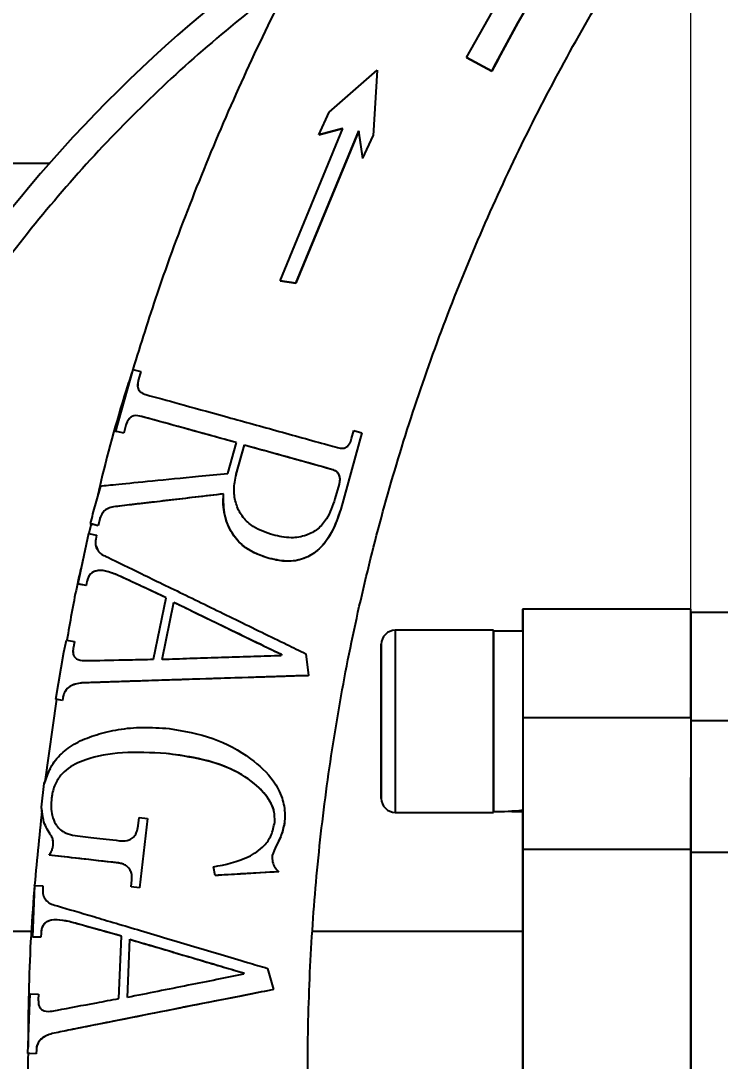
# Model space of a CAD drawing. Header units: millimetres. Extents: x 1953 to 4389, y 564 to 2287.
# Drawn here: x 2767.9 to 2817.8, y 1001.5 to 1075.7 of the extents above; entities that cross this region are included whole.
import ezdxf

# ---------------------------------------------------------------- set-up
doc = ezdxf.new("R2010")
doc.units = ezdxf.units.MM
doc.layers.add('AM_5', color=3, linetype='Continuous', lineweight=25)
doc.styles.add('SLDTEXTSTYLE1', font='txt.shx', dxfattribs={"width": 0.7, "bigfont": 'gbcbig.shx'})
doc.dimstyles.new('SLDDIMSTYLE12$0', dxfattribs={"dimtxt": 12, "dimasz": 10, "dimexe": 0, "dimexo": 0.0625, "dimgap": 0.875, "dimtad": 1, "dimdec": 1, "dimlfac": 1.8, "dimrnd": 1e-09, "dimzin": 12, "dimdsep": 46, "dimtxsty": 'SLDTEXTSTYLE1', "dimcen": 0.09, "dimdle": 8.16, "dimclrd": 3, "dimclre": 3, "dimadec": 0, "dimazin": 3, "dimtfac": 1, "dimtdec": 1, "dimtofl": 0, "dimtmove": 0, "dimatfit": 3, "dimfxl": 0, "dimfrac": 2, "dimtolj": 1, "dimlwd": 5, "dimlwe": 5, "dimarcsym": 0})

# ---------------------------------------------------------------- blocks, each defined once
blk = doc.blocks.new('*D66')
at = {"layer": 'AM_5', "color": 3, "linetype": 'Continuous', "lineweight": 5, "transparency": 16777216}
for p, q in [((2815.752, 1033.788), (2815.752, 1191.441)), ((2928.675, 1191.441), (2825.752, 1191.441))]:
    blk.add_line(p, q, dxfattribs=at)
at = {"layer": 'AM_5', "color": 3, "lineweight": 5, "transparency": 16777216}
blk.add_line((2938.675, 1139.456), (2938.675, 1191.441), dxfattribs=at)
at = {"layer": 'AM_5', "color": 3, "transparency": 16777216}
for points in [[(2825.752, 1193.108), (2825.752, 1189.775), (2815.752, 1191.441)], [(2928.675, 1193.108), (2928.675, 1189.775), (2938.675, 1191.441)]]:
    blk.add_solid(points, dxfattribs=at)
at = {"layer": 'Defpoints', "color": 0, "transparency": 16777216}
for p in [(2815.752, 1191.441), (2938.675, 1139.393), (2815.752, 1033.726)]:
    blk.add_point(p, dxfattribs=at)
at = {"layer": 'AM_5', "color": 0, "transparency": 16777216, "insert": (2877.214, 1198.316), "char_height": 12, "attachment_point": 5, "style": 'SLDTEXTSTYLE1'}
blk.add_mtext('\\A1;123', dxfattribs=at)
blk = doc.blocks.new('*D67')
at = {"layer": 'AM_5', "color": 3, "linetype": 'Continuous', "lineweight": 5, "transparency": 16777216}
for p, q in [((2653.252, 976.333), (2653.252, 1147.719)), ((2805.752, 1147.719), (2663.252, 1147.719))]:
    blk.add_line(p, q, dxfattribs=at)
at = {"layer": 'AM_5', "color": 3, "lineweight": 5, "transparency": 16777216}
blk.add_line((2815.752, 1031.509), (2815.752, 1147.719), dxfattribs=at)
at = {"layer": 'AM_5', "color": 3, "transparency": 16777216}
for points in [[(2663.252, 1149.386), (2663.252, 1146.053), (2653.252, 1147.719)], [(2805.752, 1149.386), (2805.752, 1146.053), (2815.752, 1147.719)]]:
    blk.add_solid(points, dxfattribs=at)
at = {"layer": 'Defpoints', "color": 0, "transparency": 16777216}
for p in [(2653.252, 1147.719), (2815.752, 1031.446), (2653.252, 976.27)]:
    blk.add_point(p, dxfattribs=at)
at = {"layer": 'AM_5', "color": 0, "transparency": 16777216, "insert": (2734.502, 1154.594), "char_height": 12, "attachment_point": 5, "style": 'SLDTEXTSTYLE1'}
blk.add_mtext('\\A1;165', dxfattribs=at)

msp = doc.modelspace()

# ---------------------------------------------------------------- linework, layer by layer
at = {"color": 7, "linetype": 'Continuous', "lineweight": 25}
for p, q in [((2799.739, 1073.094), (2804.875, 1082.223)), ((2799.739, 1073.089), (2799.739, 1073.094)), ((2799.739, 1073.094), (2801.532, 1072.131)), ((2801.532, 1072.125), (2799.739, 1073.089)), ((2789.94, 1069.2), (2793.369, 1072.194)), ((2793.369, 1072.194), (2793.069, 1067.515)), ((2793.369, 1072.191), (2793.069, 1067.511)), ((2793.369, 1072.191), (2793.369, 1072.194)), ((2801.532, 1072.131), (2801.532, 1072.125)), ((2789.21, 1067.585), (2789.94, 1069.2)), ((2786.435, 1057.16), (2790.923, 1068.031)), ((2787.55, 1056.994), (2792.059, 1067.863)), ((2792.059, 1067.859), (2787.55, 1056.99)), ((2789.21, 1067.585), (2790.887, 1068.036)), ((2790.887, 1068.033), (2789.21, 1067.583)), ((2790.887, 1068.036), (2790.923, 1068.031)), ((2790.887, 1068.036), (2790.887, 1068.033)), ((2792.059, 1067.863), (2792.059, 1067.859)), ((2792.343, 1065.904), (2792.059, 1067.863)), ((2792.343, 1065.901), (2792.059, 1067.859)), ((2789.21, 1067.583), (2789.21, 1067.585)), ((2792.343, 1065.904), (2793.069, 1067.515)), ((2793.069, 1067.515), (2793.069, 1067.511)), ((2769.984, 1065.543), (2616.154, 1065.543)), ((2792.343, 1065.901), (2792.343, 1065.904)), ((2786.435, 1057.16), (2787.55, 1056.994)), ((2786.435, 1057.157), (2786.435, 1057.16)), ((2787.55, 1056.99), (2786.435, 1057.157)), ((2787.55, 1056.994), (2787.55, 1056.99)), ((2775.919, 1050.842), (2774.7, 1046.442)), ((2775.919, 1050.842), (2776.495, 1050.687)), ((2776.495, 1050.687), (2776.334, 1050.111)), ((2776.495, 1050.685), (2776.334, 1050.109)), ((2776.495, 1050.685), (2776.495, 1050.687)), ((2776.334, 1050.109), (2776.334, 1050.111)), ((2775.436, 1046.862), (2775.275, 1046.286)), ((2775.436, 1046.86), (2775.275, 1046.284)), ((2775.436, 1046.86), (2775.436, 1046.862)), ((2776.437, 1047.51), (2776.437, 1047.512)), ((2775.275, 1046.286), (2774.7, 1046.442)), ((2774.7, 1046.442), (2774.7, 1046.441)), ((2774.7, 1046.441), (2774.79, 1046.416)), ((2775.275, 1046.284), (2774.79, 1046.416)), ((2775.275, 1046.284), (2775.275, 1046.286)), ((2792.27, 1046.325), (2790.76, 1040.873)), ((2792.27, 1046.318), (2790.76, 1040.867)), ((2791.538, 1045.91), (2791.699, 1046.486)), ((2791.699, 1046.486), (2792.27, 1046.325)), ((2792.27, 1046.318), (2792.27, 1046.325)), ((2782.715, 1043.418), (2783.322, 1045.616)), ((2783.312, 1043.355), (2783.894, 1045.457)), ((2783.312, 1043.351), (2783.894, 1045.454)), ((2783.894, 1045.454), (2783.894, 1045.457)), ((2783.312, 1043.355), (2783.312, 1043.351)), ((2790.111, 1043.73), (2790.111, 1043.725)), ((2773.611, 1042.52), (2773.057, 1040.522)), ((2790.64, 1042.66), (2790.344, 1041.606)), ((2782.407, 1041.953), (2782.407, 1041.956)), ((2774.539, 1041.032), (2774.539, 1041.034)), ((2782.396, 1040.991), (2782.396, 1040.988)), ((2790.76, 1040.867), (2790.76, 1040.873)), ((2773.605, 1040.262), (2773.444, 1039.686)), ((2773.605, 1040.26), (2773.444, 1039.684)), ((2773.605, 1040.26), (2773.605, 1040.262)), ((2772.956, 1039.818), (2772.798, 1039.126)), ((2773.444, 1039.686), (2772.895, 1039.835)), ((2772.895, 1039.835), (2773.09, 1039.78)), ((2773.444, 1039.684), (2773.09, 1039.78)), ((2773.444, 1039.684), (2773.444, 1039.686)), ((2772.757, 1039.134), (2772.014, 1035.527)), ((2772.757, 1039.134), (2773.343, 1039.018)), ((2773.343, 1039.018), (2773.284, 1038.726)), ((2773.343, 1039.016), (2773.284, 1038.724)), ((2773.284, 1038.724), (2773.284, 1038.726)), ((2773.343, 1039.016), (2773.343, 1039.018)), ((2773.307, 1038.23), (2773.396, 1037.977)), ((2785.661, 1037.345), (2785.661, 1037.349)), ((2772.657, 1035.703), (2772.599, 1035.41)), ((2772.657, 1035.701), (2772.599, 1035.409)), ((2772.657, 1035.701), (2772.657, 1035.703)), ((2774.791, 1036.183), (2774.791, 1036.185)), ((2772.599, 1035.41), (2772.014, 1035.527)), ((2772.014, 1035.527), (2772.014, 1035.526)), ((2772.142, 1035.499), (2772.014, 1035.526)), ((2772.599, 1035.409), (2772.142, 1035.499)), ((2772.599, 1035.409), (2772.599, 1035.41)), ((2777.404, 1030.157), (2778.312, 1034.544)), ((2778.011, 1030.134), (2778.857, 1034.229)), ((2778.011, 1030.131), (2778.857, 1034.226)), ((2778.857, 1034.229), (2778.857, 1034.226)), ((2815.752, 1033.726), (2803.752, 1033.726)), ((2849.755, 1033.493), (2815.752, 1033.493)), ((2801.652, 1032.226), (2794.652, 1032.226)), ((2803.752, 1032.166), (2801.652, 1032.166)), ((2771.008, 1030.67), (2771.186, 1031.529)), ((2771.186, 1031.529), (2771.771, 1031.413)), ((2771.771, 1031.413), (2771.69, 1031.023)), ((2771.771, 1031.411), (2771.69, 1031.021)), ((2771.771, 1031.411), (2771.771, 1031.413)), ((2770.446, 1027.309), (2771.008, 1030.67)), ((2771.69, 1031.021), (2771.69, 1031.023)), ((2786.525, 1030.508), (2786.507, 1030.41)), ((2788.263, 1030.552), (2788.451, 1028.99)), ((2788.451, 1028.982), (2788.451, 1028.99)), ((2772.275, 1028.462), (2772.275, 1028.464)), ((2793.652, 1025.726), (2793.652, 1028.726)), ((2793.652, 1028.726), (2793.652, 1028.726)), ((2793.652, 1028.726), (2793.652, 1025.726)), ((2770.961, 1027.512), (2770.903, 1027.219)), ((2770.961, 1027.51), (2770.903, 1027.217)), ((2770.961, 1027.51), (2770.961, 1027.512)), ((2770.487, 1027.301), (2769.66, 1021.413)), ((2770.903, 1027.219), (2770.446, 1027.309)), ((2770.642, 1027.269), (2770.446, 1027.309)), ((2770.903, 1027.217), (2770.642, 1027.269)), ((2770.903, 1027.217), (2770.903, 1027.219)), ((2793.652, 1025.726), (2793.652, 1022.726)), ((2793.652, 1022.726), (2793.652, 1025.726)), ((2793.652, 1025.726), (2793.652, 1025.726)), ((2803.752, 1026.006), (2815.752, 1026.006)), ((2815.752, 1025.791), (2849.506, 1025.791)), ((2778.305, 1023.434), (2778.305, 1023.437)), ((2769.917, 1022.141), (2770.065, 1022.366)), ((2793.652, 1022.726), (2793.652, 1022.726)), ((2769.917, 1022.141), (2769.611, 1021.297)), ((2769.414, 1019.59), (2769.611, 1021.297)), ((2801.652, 1021.386), (2801.652, 1019.286)), ((2770.13, 1020.26), (2770.13, 1020.261)), ((2769.527, 1018.774), (2769.414, 1019.59)), ((2786.757, 1019.325), (2786.757, 1019.332)), ((2803.752, 1019.286), (2803.752, 1019.401)), ((2776.307, 1018.262), (2776.374, 1018.855)), ((2776.374, 1018.855), (2776.966, 1018.786)), ((2776.966, 1018.786), (2776.396, 1013.845)), ((2776.966, 1018.783), (2776.396, 1013.842)), ((2776.966, 1018.783), (2776.966, 1018.786)), ((2794.652, 1019.226), (2801.652, 1019.226)), ((2786.742, 1018.448), (2786.742, 1018.455)), ((2770.03, 1017.669), (2770.03, 1017.671)), ((2815.752, 1016.57), (2803.752, 1016.57)), ((2849.886, 1016.372), (2815.752, 1016.372)), ((2769.959, 1016.176), (2769.959, 1016.178)), ((2774.9, 1015.617), (2774.9, 1015.619)), ((2781.675, 1015.336), (2781.675, 1015.34)), ((2781.806, 1014.725), (2781.675, 1015.34)), ((2781.806, 1014.72), (2781.675, 1015.336)), ((2786.344, 1014.99), (2786.344, 1014.997)), ((2775.803, 1013.914), (2775.862, 1014.408)), ((2781.806, 1014.72), (2781.806, 1014.725)), ((2768.915, 1014.001), (2768.766, 1010.338)), ((2768.915, 1014.001), (2769.511, 1013.98)), ((2768.915, 1014), (2768.915, 1014.001)), ((2769.511, 1013.98), (2769.5, 1013.684)), ((2769.511, 1013.978), (2769.5, 1013.682)), ((2769.511, 1013.978), (2769.511, 1013.98)), ((2776.396, 1013.845), (2775.803, 1013.914)), ((2775.803, 1013.912), (2775.803, 1013.914)), ((2776.396, 1013.842), (2775.803, 1013.912)), ((2776.396, 1013.842), (2776.396, 1013.845)), ((2771.393, 1011.433), (2771.393, 1011.435)), ((2768.782, 1010.726), (2662.752, 1010.726)), ((2769.377, 1010.616), (2769.362, 1010.317)), ((2769.377, 1010.614), (2769.362, 1010.315)), ((2769.377, 1010.614), (2769.377, 1010.616)), ((2803.752, 1010.726), (2788.756, 1010.726)), ((2769.362, 1010.317), (2768.766, 1010.338)), ((2768.766, 1010.338), (2768.766, 1010.337)), ((2768.846, 1010.334), (2768.766, 1010.337)), ((2769.362, 1010.315), (2768.846, 1010.334)), ((2769.362, 1010.315), (2769.362, 1010.317)), ((2774.936, 1005.946), (2775.117, 1010.401)), ((2775.539, 1006.02), (2775.705, 1010.176)), ((2775.539, 1006.017), (2775.705, 1010.173)), ((2775.705, 1010.176), (2775.705, 1010.173)), ((2783.838, 1007.771), (2783.831, 1007.675)), ((2785.536, 1008.096), (2785.97, 1006.59)), ((2768.436, 1002.022), (2768.607, 1006.282)), ((2768.607, 1006.282), (2769.203, 1006.261)), ((2769.203, 1006.261), (2769.185, 1005.865)), ((2769.203, 1006.259), (2769.185, 1005.863)), ((2769.203, 1006.259), (2769.203, 1006.261)), ((2785.97, 1006.583), (2785.97, 1006.59)), ((2770.179, 1003.448), (2770.179, 1003.45)), ((2769.043, 1002.301), (2769.032, 1002.001)), ((2769.043, 1002.299), (2769.032, 1001.999)), ((2769.043, 1002.299), (2769.043, 1002.301)), ((2769.032, 1002.001), (2768.436, 1002.022)), ((2768.436, 1002.022), (2768.436, 1002.021)), ((2768.587, 1002.014), (2768.436, 1002.021)), ((2769.032, 1001.999), (2768.587, 1002.014)), ((2769.032, 1001.999), (2769.032, 1002.001))]:
    msp.add_line(p, q, dxfattribs=at)
at = {"color": 7, "linetype": 'Continuous', "lineweight": 25, "flags": 128}
for points in [[(2803.752, 1032.166), (2803.752, 1032.968), (2803.752, 1033.534), (2803.752, 1033.726), (2803.752, 1033.534), (2803.752, 1032.968), (2803.752, 1032.055), (2803.752, 1030.838), (2803.752, 1029.376), (2803.752, 1027.74), (2803.752, 1026.006)], [(2815.752, 1026.006), (2815.752, 1027.74), (2815.752, 1029.376), (2815.752, 1030.838), (2815.752, 1032.055), (2815.752, 1032.968), (2815.752, 1033.534), (2815.752, 1033.726)], [(2794.652, 1032.226), (2794.652, 1032.127), (2794.652, 1031.694), (2794.652, 1030.94), (2794.652, 1029.904), (2794.652, 1028.643), (2794.652, 1027.225), (2794.652, 1025.726)], [(2801.652, 1032.226), (2801.652, 1032.127), (2801.652, 1031.694), (2801.652, 1030.94), (2801.652, 1029.904), (2801.652, 1028.643), (2801.652, 1027.225), (2801.652, 1025.726)], [(2801.652, 1019.286), (2801.652, 1019.462), (2801.652, 1019.981), (2801.652, 1020.813), (2801.652, 1021.915), (2801.652, 1023.224), (2801.652, 1024.671), (2801.652, 1026.175), (2801.652, 1027.655), (2801.652, 1029.029), (2801.652, 1030.223), (2801.652, 1031.17), (2801.652, 1031.82), (2801.652, 1032.137), (2801.652, 1032.166)], [(2794.652, 1025.726), (2794.652, 1024.227), (2794.652, 1022.809), (2794.652, 1021.548), (2794.652, 1020.512), (2794.652, 1019.757), (2794.652, 1019.325), (2794.652, 1019.226)], [(2801.652, 1025.726), (2801.652, 1024.227), (2801.652, 1022.809), (2801.652, 1021.548), (2801.652, 1020.512), (2801.652, 1019.757), (2801.652, 1019.325), (2801.652, 1019.226)], [(2803.752, 1026.006), (2803.752, 1024.359), (2803.752, 1022.766), (2803.752, 1021.273), (2803.752, 1019.919), (2803.752, 1018.743), (2803.752, 1017.776), (2803.752, 1017.045), (2803.752, 1016.57)], [(2815.752, 1026.006), (2815.752, 1024.359), (2815.752, 1022.766), (2815.752, 1021.273), (2815.752, 1019.919), (2815.752, 1018.743), (2815.752, 1017.776), (2815.752, 1017.045), (2815.752, 1016.57)], [(2803.752, 1016.57), (2803.752, 1017.045), (2803.752, 1017.776), (2803.752, 1018.743), (2803.752, 1019.286)], [(2803.752, 1010.726), (2803.752, 1011.766), (2803.752, 1013.708), (2803.752, 1015.312), (2803.752, 1016.57)], [(2803.752, 1016.57), (2803.752, 1015.312), (2803.752, 1013.708), (2803.752, 1011.766), (2803.752, 1009.496), (2803.752, 1006.907), (2803.752, 1004.012), (2803.752, 1000.825), (2803.752, 997.359), (2803.752, 993.631), (2803.752, 989.658), (2803.753, 985.459), (2803.753, 981.053), (2803.753, 976.46), (2803.753, 971.702), (2803.753, 966.801), (2803.753, 961.779), (2803.753, 956.659)], [(2815.753, 956.659), (2815.753, 961.779), (2815.753, 966.801), (2815.753, 971.702), (2815.753, 976.46), (2815.753, 981.053), (2815.753, 985.459), (2815.753, 989.658), (2815.752, 993.631), (2815.752, 997.359), (2815.752, 1000.825), (2815.752, 1004.012), (2815.752, 1006.907), (2815.752, 1009.496), (2815.752, 1011.766), (2815.752, 1013.708), (2815.752, 1015.312), (2815.752, 1016.57)], [(2803.753, 947.166), (2803.753, 950.688), (2803.753, 955.605), (2803.753, 960.447), (2803.753, 965.188), (2803.753, 969.805), (2803.752, 974.273), (2803.752, 978.571), (2803.752, 982.675), (2803.752, 986.566), (2803.752, 990.223), (2803.752, 993.628), (2803.752, 996.764), (2803.752, 999.614), (2803.752, 1002.163), (2803.752, 1004.4), (2803.752, 1006.312), (2803.752, 1007.89), (2803.752, 1009.126), (2803.752, 1010.013), (2803.752, 1010.548), (2803.752, 1010.726)]]:
    msp.add_lwpolyline(points, dxfattribs=at)
at = {"color": 7, "linetype": 'Continuous', "lineweight": 25}
for centre, radius, start, end in [((2845.527, 999.26), 100.5, 124.05076, 166.35965), ((2939.402, 1000.78), 171.026, 166.5631, 166.79964), ((2794.652, 1031.226), 1, 90, 180), ((2794.652, 1020.226), 1, 180, 270)]:
    msp.add_arc(centre, radius, start, end, dxfattribs=at)
for centre, start_param, end_param in [((2801.652, 1025.726), 4.712389, 4.901786), ((2803.752, 1025.726), 4.618117, 4.712389)]:
    msp.add_ellipse(centre, major_axis=(11.154, 0), ratio=0.577348, start_param=start_param, end_param=end_param, dxfattribs=at)
for points, knots in [([(2938.32, 830.528), (2940.88, 830.553), (2944.46, 830.588), (2949.73, 830.867), (2954.194, 831.202), (2959.51, 831.768), (2965.079, 832.541), (2970.892, 833.551), (2976.864, 834.807), (2982.94, 836.318), (2989.078, 838.088), (2995.243, 840.123), (3001.406, 842.422), (3007.543, 844.987), (3013.631, 847.818), (3019.651, 850.911), (3025.584, 854.266), (3031.413, 857.878), (3037.123, 861.744), (3042.698, 865.858), (3048.125, 870.215), (3053.391, 874.809), (3058.482, 879.634), (3063.387, 884.682), (3068.094, 889.944), (3072.592, 895.414), (3076.87, 901.083), (3080.919, 906.94), (3084.729, 912.977), (3088.29, 919.182), (3091.595, 925.547), (3094.636, 932.06), (3097.405, 938.709), (3099.896, 945.483), (3102.101, 952.371), (3104.016, 959.36), (3105.634, 966.437), (3106.952, 973.591), (3107.965, 980.808), (3108.67, 988.075), (3109.062, 995.379), (3109.141, 1002.707), (3108.904, 1010.045), (3108.35, 1017.38), (3107.478, 1024.698), (3106.288, 1031.985), (3104.78, 1039.227), (3102.954, 1046.412), (3100.814, 1053.525), (3098.36, 1060.552), (3095.595, 1067.481), (3092.523, 1074.297), (3089.146, 1080.988), (3085.468, 1087.54), (3081.494, 1093.94), (3077.229, 1100.175), (3072.678, 1106.233), (3067.846, 1112.101), (3062.739, 1117.768), (3057.362, 1123.22), (3051.916, 1128.268), (3046.442, 1132.92), (3040.984, 1137.19), (3035.359, 1141.232), (3029.578, 1145.04), (3023.65, 1148.609), (3017.588, 1151.931), (3011.402, 1155.001), (3005.105, 1157.814), (2998.712, 1160.366), (2992.237, 1162.652), (2985.699, 1164.669), (2979.124, 1166.411), (2972.551, 1167.876), (2966.057, 1169.057), (2959.768, 1169.955), (2954.244, 1170.538), (2949.361, 1170.906), (2944.537, 1171.145), (2938.563, 1171.262), (2933.046, 1171.152), (2927.777, 1170.88), (2923.312, 1170.543), (2917.996, 1169.978), (2912.427, 1169.204), (2906.614, 1168.194), (2900.643, 1166.938), (2894.567, 1165.428), (2888.429, 1163.657), (2882.263, 1161.623), (2876.1, 1159.323), (2869.963, 1156.758), (2863.875, 1153.928), (2857.855, 1150.834), (2851.923, 1147.479), (2846.093, 1143.867), (2840.384, 1140.002), (2834.808, 1135.888), (2829.381, 1131.53), (2824.115, 1126.936), (2819.024, 1122.112), (2814.119, 1117.064), (2809.412, 1111.801), (2804.914, 1106.331), (2800.636, 1100.663), (2796.587, 1094.806), (2792.778, 1088.769), (2789.216, 1082.563), (2785.911, 1076.198), (2782.869, 1069.686), (2780.107, 1063.035), (2777.77, 1056.753), (2776.491, 1052.648), (2775.928, 1050.839)], [0, 0, 0, 0, 0.010207, 0.014274, 0.021037, 0.028056, 0.035587, 0.043451, 0.051578, 0.059911, 0.06841, 0.077044, 0.085791, 0.094634, 0.103558, 0.112554, 0.121612, 0.130726, 0.13989, 0.149098, 0.158347, 0.167633, 0.176954, 0.186306, 0.195688, 0.205098, 0.214535, 0.223996, 0.233481, 0.242989, 0.252518, 0.262068, 0.271639, 0.281229, 0.290838, 0.300466, 0.310113, 0.319778, 0.329461, 0.339162, 0.348881, 0.358618, 0.368373, 0.378146, 0.387938, 0.397748, 0.407578, 0.417427, 0.427296, 0.437185, 0.447097, 0.457031, 0.466988, 0.47697, 0.486979, 0.497016, 0.507082, 0.517181, 0.527315, 0.537488, 0.547704, 0.556915, 0.566123, 0.575327, 0.584526, 0.593719, 0.602905, 0.612082, 0.621247, 0.630396, 0.639524, 0.64862, 0.657668, 0.666638, 0.675463, 0.683979, 0.691963, 0.697606, 0.703501, 0.71122, 0.721427, 0.725494, 0.732257, 0.739276, 0.746807, 0.754671, 0.762798, 0.771131, 0.77963, 0.788264, 0.797011, 0.805853, 0.814778, 0.823774, 0.832832, 0.841946, 0.85111, 0.860318, 0.869567, 0.878853, 0.888174, 0.897526, 0.906908, 0.916318, 0.925755, 0.935216, 0.944701, 0.954208, 0.963738, 0.973288, 0.982858, 0.992449, 1, 1, 1, 1]), ([(2830.168, 896.936), (2829.208, 897.936), (2826.718, 900.529), (2822.937, 904.942), (2818.805, 910.145), (2814.905, 915.55), (2811.235, 921.137), (2807.809, 926.898), (2804.634, 932.821), (2801.721, 938.896), (2799.076, 945.111), (2796.708, 951.453), (2794.623, 957.911), (2792.828, 964.47), (2791.329, 971.118), (2790.13, 977.842), (2789.236, 984.628), (2788.65, 991.462), (2788.377, 998.33), (2788.418, 1005.217), (2788.775, 1012.11), (2789.45, 1018.994), (2790.444, 1025.854), (2791.755, 1032.676), (2793.384, 1039.445), (2795.33, 1046.146), (2797.59, 1052.766), (2800.162, 1059.29), (2803.043, 1065.702), (2806.229, 1071.99), (2809.717, 1078.139), (2813.502, 1084.135), (2817.578, 1089.964), (2821.941, 1095.613), (2826.585, 1101.068), (2831.504, 1106.318), (2836.513, 1111.174), (2841.568, 1115.646), (2846.627, 1119.743), (2851.853, 1123.62), (2857.247, 1127.251), (2861.723, 1130.049), (2864.448, 1131.545), (2865.274, 1131.999)], [0, 0, 0, 0, 0.015178, 0.039329, 0.06356, 0.087866, 0.112243, 0.136687, 0.161195, 0.185765, 0.210395, 0.235082, 0.259825, 0.284624, 0.309477, 0.334382, 0.359341, 0.384352, 0.409415, 0.434531, 0.459699, 0.484921, 0.510196, 0.535528, 0.560915, 0.586361, 0.611867, 0.637436, 0.66307, 0.688773, 0.714548, 0.740401, 0.766336, 0.79236, 0.818482, 0.844709, 0.871054, 0.894803, 0.918543, 0.942272, 0.965987, 0.989686, 1, 1, 1, 1]), ([(2801.532, 1072.131), (2803.189, 1075.195), (2806.511, 1081.337), (2810.438, 1087.111), (2812.406, 1090.005)], [0, 0, 0, 0, 0.498853, 1, 1, 1, 1]), ([(2812.406, 1089.999), (2810.442, 1087.112), (2806.515, 1081.338), (2803.193, 1075.196), (2801.532, 1072.125)], [0, 0, 0, 0, 0.5, 1, 1, 1, 1]), ([(2787.187, 1078.624), (2786.886, 1078.403), (2784.74, 1076.807), (2780.87, 1073.676), (2775.82, 1068.967), (2771.111, 1063.916), (2766.782, 1058.565), (2762.848, 1052.945), (2759.348, 1047.121), (2756.275, 1041.11), (2754.271, 1036.426), (2753.043, 1033.174), (2752.419, 1031.42), (2751.827, 1029.655), (2751.27, 1027.879), (2750.746, 1026.093), (2750.254, 1024.297), (2749.955, 1023.091), (2749.805, 1022.489)], [0.3615958, 0.3615958, 0.3615958, 0.3615958, 0.3720001, 0.435998, 0.5000006, 0.5639986, 0.6280012, 0.691377, 0.7547578, 0.8169252, 0.8790975, 0.8963842, 0.9136555, 0.9309179, 0.9481773, 0.96544, 0.9827122, 1, 1, 1, 1]), ([(2775.859, 1050.623), (2775.723, 1050.204), (2774.847, 1047.487), (2774.028, 1044.523), (2773.445, 1041.958), (2773.398, 1041.748)], [0, 0, 0, 0, 0.143479, 0.92988, 1, 1, 1, 1]), ([(2776.334, 1050.111), (2776.314, 1050.027), (2776.273, 1049.857), (2776.266, 1049.63), (2776.312, 1049.402), (2776.489, 1049.18), (2776.716, 1049.096), (2776.863, 1049.042)], [0, 0, 0, 0, 0.114725, 0.230666, 0.346548, 0.575618, 1, 1, 1, 1]), ([(2776.334, 1050.109), (2776.313, 1050.024), (2776.271, 1049.855), (2776.275, 1049.717), (2776.276, 1049.648)], [0, 0, 0, 0, 0.503204, 1, 1, 1, 1]), ([(2776.863, 1049.042), (2777.602, 1048.839), (2779.081, 1048.433), (2782.419, 1047.512), (2786.125, 1046.486), (2788.903, 1045.714), (2790.302, 1045.325), (2790.536, 1045.26)], [0, 0, 0, 0, 0.238012, 0.476024, 0.714063, 0.952135, 1, 1, 1, 1]), ([(2776.437, 1047.512), (2776.245, 1047.544), (2775.985, 1047.587), (2775.695, 1047.353), (2775.567, 1047.188), (2775.489, 1047.026), (2775.453, 1046.915), (2775.436, 1046.862)], [0, 0, 0, 0, 0.540356, 0.736254, 0.837868, 0.922112, 1, 1, 1, 1]), ([(2776.437, 1047.51), (2776.242, 1047.541), (2775.977, 1047.584), (2775.69, 1047.346), (2775.565, 1047.182), (2775.488, 1047.022), (2775.453, 1046.912), (2775.436, 1046.86)], [0, 0, 0, 0, 0.542613, 0.738238, 0.839316, 0.923163, 1, 1, 1, 1]), ([(2783.322, 1045.616), (2782.142, 1045.943), (2779.781, 1046.595), (2777.584, 1047.198), (2776.674, 1047.447), (2776.437, 1047.512)], [0, 0, 0, 0, 0.425234, 0.850469, 1, 1, 1, 1]), ([(2783.322, 1045.613), (2782.267, 1045.905), (2780.155, 1046.489), (2777.826, 1047.13), (2776.821, 1047.405), (2776.437, 1047.51)], [0, 0, 0, 0, 0.381756, 0.763513, 1, 1, 1, 1]), ([(2783.894, 1045.457), (2785.149, 1045.109), (2787.273, 1044.52), (2789.287, 1043.96), (2790.111, 1043.73)], [0, 0, 0, 0, 0.591238, 1, 1, 1, 1]), ([(2783.894, 1045.454), (2784.992, 1045.149), (2787.206, 1044.534), (2789.137, 1043.996), (2790.111, 1043.725)], [0, 0, 0, 0, 0.4956769, 1, 1, 1, 1]), ([(2790.536, 1045.26), (2790.656, 1045.235), (2790.841, 1045.197), (2791.095, 1045.245), (2791.276, 1045.363), (2791.438, 1045.591), (2791.5, 1045.788), (2791.538, 1045.91)], [0, 0, 0, 0, 0.274221, 0.421835, 0.57105, 0.73361, 1, 1, 1, 1]), ([(2773.611, 1042.52), (2773.971, 1042.558), (2774.69, 1042.632), (2777.245, 1042.885), (2780.056, 1043.16), (2782.009, 1043.349), (2782.715, 1043.418)], [0, 0, 0, 0, 0.276462, 0.55256, 0.838275, 1, 1, 1, 1]), ([(2785.923, 1039.026), (2785.435, 1039.193), (2784.638, 1039.465), (2783.742, 1040.248), (2783.294, 1041.127), (2783.096, 1042.147), (2783.197, 1042.901), (2783.301, 1043.312), (2783.312, 1043.355)], [0, 0, 0, 0, 0.268504, 0.437907, 0.608248, 0.777874, 0.976771, 1, 1, 1, 1]), ([(2790.111, 1043.73), (2790.238, 1043.684), (2790.435, 1043.612), (2790.61, 1043.382), (2790.682, 1043.149), (2790.697, 1042.9), (2790.657, 1042.735), (2790.64, 1042.66)], [0, 0, 0, 0, 0.305761, 0.472352, 0.637981, 0.837733, 1, 1, 1, 1]), ([(2790.111, 1043.725), (2790.224, 1043.685), (2790.408, 1043.62), (2790.59, 1043.409), (2790.665, 1043.238), (2790.67, 1043.131), (2790.67, 1043.114)], [0, 0, 0, 0, 0.417244, 0.682388, 0.947946, 1, 1, 1, 1]), ([(2782.407, 1041.956), (2781.736, 1041.878), (2780.377, 1041.72), (2778.493, 1041.5), (2776.782, 1041.3), (2775.457, 1041.143), (2774.804, 1041.066), (2774.539, 1041.034)], [0, 0, 0, 0, 0.209792, 0.425449, 0.635328, 0.851928, 1, 1, 1, 1]), ([(2782.407, 1041.953), (2781.185, 1041.811), (2779.359, 1041.599), (2777.233, 1041.35), (2775.724, 1041.173), (2774.951, 1041.081), (2774.539, 1041.032)], [0, 0, 0, 0, 0.386332, 0.577552, 0.774855, 1, 1, 1, 1]), ([(2785.661, 1037.345), (2785.079, 1037.546), (2784.128, 1037.874), (2783.034, 1038.985), (2782.462, 1040.265), (2782.341, 1041.333), (2782.4, 1041.883), (2782.407, 1041.953)], [0, 0, 0, 0, 0.301139, 0.49147, 0.732468, 0.966396, 1, 1, 1, 1]), ([(2785.661, 1037.349), (2785.058, 1037.56), (2784.067, 1037.907), (2782.984, 1039.069), (2782.389, 1040.41), (2782.401, 1041.445), (2782.407, 1041.956)], [0, 0, 0, 0, 0.305007, 0.501545, 0.75409, 1, 1, 1, 1]), ([(2790.344, 1041.606), (2790.178, 1041.112), (2789.909, 1040.309), (2789.155, 1039.421), (2788.277, 1038.936), (2787.158, 1038.757), (2786.355, 1038.932), (2785.923, 1039.026)], [0, 0, 0, 0, 0.259934, 0.421594, 0.584063, 0.776456, 1, 1, 1, 1]), ([(2774.539, 1041.034), (2774.411, 1041.004), (2774.153, 1040.942), (2773.877, 1040.768), (2773.69, 1040.493), (2773.631, 1040.333), (2773.605, 1040.262)], [0, 0, 0, 0, 0.371278, 0.745722, 0.887413, 1, 1, 1, 1]), ([(2774.539, 1041.032), (2774.409, 1041.001), (2774.148, 1040.939), (2773.875, 1040.764), (2773.691, 1040.493), (2773.631, 1040.332), (2773.605, 1040.26)], [0, 0, 0, 0, 0.370194, 0.743324, 0.886188, 1, 1, 1, 1]), ([(2790.76, 1040.873), (2790.535, 1040.206), (2790.165, 1039.104), (2789.193, 1037.923), (2788.186, 1037.3), (2786.98, 1037.073), (2786.135, 1037.25), (2785.661, 1037.349)], [0, 0, 0, 0, 0.290424, 0.479157, 0.638088, 0.797264, 1, 1, 1, 1]), ([(2790.76, 1040.867), (2790.511, 1040.145), (2790.102, 1038.96), (2789.009, 1037.745), (2787.877, 1037.184), (2786.716, 1037.104), (2785.987, 1037.27), (2785.661, 1037.345)], [0, 0, 0, 0, 0.3001413, 0.4923107, 0.6851419, 0.859667, 1, 1, 1, 1]), ([(2773.284, 1038.726), (2773.272, 1038.652), (2773.249, 1038.505), (2773.279, 1038.23), (2773.429, 1037.845), (2773.742, 1037.6), (2774.038, 1037.475), (2774.133, 1037.434)], [0, 0, 0, 0, 0.0779, 0.15663, 0.369443, 0.796924, 1, 1, 1, 1]), ([(2772.372, 1037.262), (2772.217, 1036.61), (2771.768, 1034.71), (2771.441, 1032.784), (2771.227, 1031.52)], [0, 0, 0, 0, 0.343292, 1, 1, 1, 1]), ([(2774.133, 1037.434), (2774.89, 1037.067), (2776.405, 1036.333), (2779.688, 1034.736), (2782.701, 1033.268), (2785.133, 1032.081), (2786.814, 1031.26), (2787.817, 1030.77), (2788.263, 1030.552)], [0, 0, 0, 0, 0.22299, 0.445793, 0.67328, 0.789814, 0.906343, 1, 1, 1, 1]), ([(2774.791, 1036.183), (2774.513, 1036.288), (2773.943, 1036.504), (2773.387, 1036.511), (2773.019, 1036.352), (2772.851, 1036.193), (2772.733, 1035.97), (2772.688, 1035.821), (2772.665, 1035.731), (2772.657, 1035.701)], [0, 0, 0, 0, 0.323685, 0.663772, 0.76348, 0.888786, 0.933471, 0.978316, 1, 1, 1, 1]), ([(2774.791, 1036.185), (2774.523, 1036.288), (2773.978, 1036.497), (2773.429, 1036.511), (2773.055, 1036.379), (2772.869, 1036.22), (2772.73, 1035.971), (2772.683, 1035.804), (2772.661, 1035.716), (2772.657, 1035.703)], [0, 0, 0, 0, 0.318199, 0.646552, 0.750025, 0.881074, 0.935853, 0.990844, 1, 1, 1, 1]), ([(2778.312, 1034.544), (2777.263, 1035.034), (2775.971, 1035.636), (2774.977, 1036.098), (2774.791, 1036.185)], [0, 0, 0, 0, 0.812741, 1, 1, 1, 1]), ([(2778.312, 1034.542), (2777.359, 1034.986), (2776.063, 1035.591), (2775.057, 1036.059), (2774.791, 1036.183)], [0, 0, 0, 0, 0.735159, 1, 1, 1, 1]), ([(2778.857, 1034.229), (2779.435, 1033.949), (2780.607, 1033.381), (2782.517, 1032.455), (2784.529, 1031.478), (2785.852, 1030.835), (2786.525, 1030.508)], [0, 0, 0, 0, 0.233574, 0.473975, 0.732396, 1, 1, 1, 1]), ([(2778.857, 1034.226), (2779.915, 1033.713), (2782.031, 1032.687), (2784.698, 1031.391), (2786.084, 1030.717), (2786.525, 1030.502)], [0, 0, 0, 0, 0.405367, 0.810677, 1, 1, 1, 1]), ([(2815.752, 1029.726), (2815.752, 1030.255), (2815.752, 1031.66), (2815.752, 1033.071), (2815.752, 1033.697), (2815.752, 1033.101), (2815.752, 1031.403), (2815.752, 1028.847), (2815.752, 1026.809), (2815.752, 1025.791)], [0, 0, 0, 0, 0.091355, 0.242796, 0.394236, 0.545677, 0.697118, 0.848559, 1, 1, 1, 1]), ([(2793.652, 1025.726), (2793.652, 1026.418), (2793.652, 1027.482), (2793.652, 1028.763), (2793.652, 1029.643), (2793.652, 1030.357), (2793.652, 1031.022), (2793.652, 1031.359), (2793.652, 1031.022), (2793.652, 1030.357), (2793.652, 1029.643), (2793.652, 1028.763), (2793.652, 1027.482), (2793.652, 1026.418), (2793.652, 1025.726)], [0, 0, 0, 0, 0.119728, 0.18418, 0.25, 0.31582, 0.380272, 0.5, 0.619728, 0.68418, 0.75, 0.81582, 0.880272, 1, 1, 1, 1]), ([(2771.69, 1031.023), (2771.677, 1030.938), (2771.653, 1030.793), (2771.659, 1030.59), (2771.705, 1030.407), (2771.888, 1030.16), (2772.277, 1030.048), (2772.705, 1030.058), (2772.913, 1030.064)], [0, 0, 0, 0, 0.075592, 0.129544, 0.200348, 0.316647, 0.669362, 1, 1, 1, 1]), ([(2771.69, 1031.021), (2771.676, 1030.935), (2771.654, 1030.812), (2771.659, 1030.706), (2771.661, 1030.674)], [0, 0, 0, 0, 0.690619, 1, 1, 1, 1]), ([(2772.913, 1030.064), (2773.777, 1030.082), (2775.074, 1030.11), (2776.821, 1030.145), (2777.404, 1030.157)], [0, 0, 0, 0, 0.666054, 1, 1, 1, 1]), ([(2786.507, 1030.41), (2785.865, 1030.39), (2784.562, 1030.348), (2782.528, 1030.282), (2780.486, 1030.216), (2778.988, 1030.166), (2778.179, 1030.139), (2778.011, 1030.134)], [0, 0, 0, 0, 0.231076, 0.468855, 0.699928, 0.937733, 1, 1, 1, 1]), ([(2788.451, 1028.99), (2787.856, 1028.971), (2786.668, 1028.935), (2784.073, 1028.853), (2781.329, 1028.765), (2778.691, 1028.68), (2776.805, 1028.618), (2775.091, 1028.561), (2773.518, 1028.507), (2772.701, 1028.479), (2772.275, 1028.464)], [0, 0, 0, 0, 0.1101454, 0.2202978, 0.4397644, 0.5503798, 0.6609876, 0.7707247, 0.8804511, 1, 1, 1, 1]), ([(2772.275, 1028.464), (2772.124, 1028.44), (2771.821, 1028.393), (2771.43, 1028.237), (2771.167, 1027.995), (2771.012, 1027.712), (2770.977, 1027.575), (2770.961, 1027.512)], [0, 0, 0, 0, 0.2849657, 0.5701763, 0.8579747, 0.9347833, 1, 1, 1, 1]), ([(2772.275, 1028.462), (2772.121, 1028.438), (2771.812, 1028.389), (2771.42, 1028.229), (2771.165, 1027.987), (2771.013, 1027.713), (2770.978, 1027.575), (2770.961, 1027.51)], [0, 0, 0, 0, 0.284377, 0.568981, 0.855817, 0.932972, 1, 1, 1, 1]), ([(2788.451, 1028.982), (2787.585, 1028.956), (2785.855, 1028.904), (2782.464, 1028.798), (2778.933, 1028.685), (2775.6, 1028.576), (2773.426, 1028.502), (2772.514, 1028.47), (2772.275, 1028.462)], [0, 0, 0, 0, 0.185407, 0.370709, 0.558398, 0.746927, 0.933689, 1, 1, 1, 1]), ([(2769.611, 1021.297), (2769.772, 1021.748), (2770.084, 1022.624), (2770.908, 1023.552), (2771.973, 1024.281), (2773.314, 1024.797), (2774.868, 1025.175), (2776.616, 1025.345), (2777.879, 1025.259), (2778.511, 1025.216)], [0, 0, 0, 0, 0.153019, 0.297411, 0.441696, 0.5827, 0.723648, 0.861813, 1, 1, 1, 1]), ([(2793.652, 1025.726), (2793.652, 1025.034), (2793.652, 1023.97), (2793.652, 1022.689), (2793.652, 1021.809), (2793.652, 1021.095), (2793.652, 1020.43), (2793.652, 1020.093), (2793.652, 1020.43), (2793.652, 1021.095), (2793.652, 1021.809), (2793.652, 1022.689), (2793.652, 1023.97), (2793.652, 1025.034), (2793.652, 1025.726)], [0, 0, 0, 0, 0.119728, 0.18418, 0.25, 0.31582, 0.380272, 0.5, 0.619728, 0.68418, 0.75, 0.81582, 0.880272, 1, 1, 1, 1]), ([(2778.511, 1025.216), (2779.567, 1025.036), (2781.632, 1024.685), (2784.222, 1023.278), (2785.85, 1021.773), (2786.612, 1020.343), (2786.801, 1019.264), (2786.757, 1018.657), (2786.742, 1018.455)], [0, 0, 0, 0, 0.271147, 0.5298944, 0.7266952, 0.8469675, 0.9493062, 1, 1, 1, 1]), ([(2778.305, 1023.437), (2777.235, 1023.49), (2775.086, 1023.596), (2772.717, 1023.125), (2771.365, 1022.477), (2770.672, 1021.773), (2770.341, 1021.198), (2770.186, 1020.624), (2770.145, 1020.359), (2770.13, 1020.261)], [0, 0, 0, 0, 0.279466, 0.561234, 0.760369, 0.846596, 0.933772, 0.975461, 1, 1, 1, 1]), ([(2786.05, 1018.537), (2786.051, 1018.803), (2786.053, 1019.335), (2785.625, 1020.258), (2784.665, 1021.33), (2782.842, 1022.495), (2780.52, 1023.138), (2778.95, 1023.35), (2778.305, 1023.437)], [0, 0, 0, 0, 0.077882, 0.155889, 0.303048, 0.519911, 0.802703, 1, 1, 1, 1]), ([(2786.018, 1019.214), (2786.017, 1019.22), (2786.007, 1019.459), (2785.698, 1020.079), (2784.875, 1021.16), (2783.247, 1022.288), (2780.87, 1023.068), (2779.187, 1023.308), (2778.305, 1023.434)], [0, 0, 0, 0, 0.00184, 0.074749, 0.2227, 0.476818, 0.725837, 1, 1, 1, 1]), ([(2815.752, 1016.304), (2815.752, 1016.642), (2815.752, 1017.318), (2815.752, 1019.315), (2815.752, 1021.013), (2815.752, 1021.726)], [0, 0, 0, 0, 0.367232, 0.734464, 1, 1, 1, 1]), ([(2770.13, 1020.261), (2770.112, 1020.037), (2770.076, 1019.586), (2770.173, 1018.924), (2770.446, 1018.264), (2770.94, 1017.803), (2771.422, 1017.657), (2771.626, 1017.595)], [0, 0, 0, 0, 0.140036, 0.28161, 0.481654, 0.781436, 1, 1, 1, 1]), ([(2769.443, 1019.381), (2769.245, 1017.479), (2768.795, 1013.152), (2768.479, 1007.507), (2768.461, 1003.769), (2768.454, 1002.469)], [0, 0, 0, 0, 0.338448, 0.769886, 1, 1, 1, 1]), ([(2770.03, 1017.671), (2769.931, 1017.836), (2769.735, 1018.167), (2769.501, 1018.748), (2769.446, 1019.278), (2769.414, 1019.59)], [0, 0, 0, 0, 0.291087, 0.582222, 1, 1, 1, 1]), ([(2774.985, 1017.211), (2775.165, 1017.201), (2775.444, 1017.185), (2775.82, 1017.321), (2776.059, 1017.531), (2776.235, 1017.855), (2776.28, 1018.108), (2776.307, 1018.262)], [0, 0, 0, 0, 0.297366, 0.460878, 0.62571, 0.771958, 1, 1, 1, 1]), ([(2781.675, 1015.34), (2782.535, 1015.514), (2783.868, 1015.784), (2785.218, 1016.681), (2785.859, 1017.59), (2785.985, 1018.213), (2786.05, 1018.537)], [0, 0, 0, 0, 0.4419525, 0.6841992, 0.835853, 1, 1, 1, 1]), ([(2786.742, 1018.455), (2786.671, 1018.133), (2786.545, 1017.564), (2786.14, 1016.854), (2785.964, 1016.388), (2785.877, 1016.154)], [0, 0, 0, 0, 0.394484, 0.697426, 1, 1, 1, 1]), ([(2786.742, 1018.448), (2786.67, 1018.125), (2786.541, 1017.548), (2786.144, 1016.857), (2785.966, 1016.384), (2785.877, 1016.148)], [0, 0, 0, 0, 0.388501, 0.694445, 1, 1, 1, 1]), ([(2770.238, 1016.849), (2770.244, 1016.935), (2770.257, 1017.109), (2770.219, 1017.339), (2770.139, 1017.534), (2770.071, 1017.619), (2770.03, 1017.671)], [0, 0, 0, 0, 0.227622, 0.457985, 0.670614, 1, 1, 1, 1]), ([(2770.242, 1017.138), (2770.234, 1017.207), (2770.218, 1017.349), (2770.137, 1017.532), (2770.07, 1017.618), (2770.03, 1017.669)], [0, 0, 0, 0, 0.266914, 0.554772, 1, 1, 1, 1]), ([(2771.626, 1017.595), (2772.107, 1017.54), (2773.088, 1017.429), (2774.345, 1017.285), (2774.985, 1017.211)], [0, 0, 0, 0, 0.490594, 1, 1, 1, 1]), ([(2769.959, 1016.178), (2770.006, 1016.252), (2770.082, 1016.375), (2770.185, 1016.579), (2770.223, 1016.745), (2770.236, 1016.834), (2770.238, 1016.849)], [0, 0, 0, 0, 0.41784, 0.693834, 0.949665, 1, 1, 1, 1]), ([(2774.9, 1015.619), (2773.817, 1015.743), (2771.735, 1015.98), (2770.535, 1016.114), (2769.959, 1016.178)], [0, 0, 0, 0, 0.520417, 1, 1, 1, 1]), ([(2774.9, 1015.617), (2773.931, 1015.727), (2771.993, 1015.949), (2770.561, 1016.11), (2770.027, 1016.169), (2769.959, 1016.176)], [0, 0, 0, 0, 0.466445, 0.932894, 1, 1, 1, 1]), ([(2785.877, 1016.154), (2785.875, 1016.001), (2785.871, 1015.695), (2786.055, 1015.28), (2786.25, 1015.089), (2786.344, 1014.997)], [0, 0, 0, 0, 0.3373649, 0.6775205, 1, 1, 1, 1]), ([(2815.752, 997.764), (2815.752, 998.591), (2815.752, 1001.122), (2815.752, 1004.766), (2815.752, 1008.679), (2815.752, 1011.917), (2815.752, 1014.549), (2815.752, 1015.719), (2815.752, 1016.304)], [0, 0, 0, 0, 0.088563, 0.270851, 0.453138, 0.635425, 0.817713, 1, 1, 1, 1]), ([(2775.862, 1014.408), (2775.866, 1014.572), (2775.873, 1014.848), (2775.704, 1015.194), (2775.478, 1015.426), (2775.197, 1015.571), (2774.997, 1015.603), (2774.9, 1015.619)], [0, 0, 0, 0, 0.26261, 0.443971, 0.625229, 0.817543, 1, 1, 1, 1]), ([(2775.862, 1014.405), (2775.866, 1014.569), (2775.873, 1014.845), (2775.702, 1015.193), (2775.472, 1015.429), (2775.19, 1015.57), (2774.993, 1015.602), (2774.9, 1015.617)], [0, 0, 0, 0, 0.267101, 0.452006, 0.636956, 0.828357, 1, 1, 1, 1]), ([(2786.344, 1014.997), (2785.146, 1014.925), (2783.684, 1014.838), (2782.094, 1014.742), (2781.806, 1014.725)], [0, 0, 0, 0, 0.819128, 1, 1, 1, 1]), ([(2786.344, 1014.99), (2785.483, 1014.939), (2784.127, 1014.859), (2782.426, 1014.757), (2781.806, 1014.72)], [0, 0, 0, 0, 0.635161, 1, 1, 1, 1]), ([(2769.5, 1013.684), (2769.502, 1013.601), (2769.507, 1013.435), (2769.594, 1013.147), (2769.784, 1012.869), (2770.113, 1012.666), (2770.4, 1012.594), (2770.545, 1012.557)], [0, 0, 0, 0, 0.088857, 0.178743, 0.417554, 0.704897, 1, 1, 1, 1]), ([(2815.753, 944.726), (2815.753, 946.513), (2815.753, 951.448), (2815.753, 959.388), (2815.753, 968.357), (2815.753, 976.845), (2815.752, 984.712), (2815.752, 991.822), (2815.752, 998.055), (2815.752, 1003.3), (2815.752, 1007.478), (2815.752, 1010.485), (2815.752, 1012.376), (2815.752, 1012.601), (2815.752, 1012.712)], [0, 0, 0, 0, 0.049119, 0.135691, 0.222263, 0.308836, 0.395408, 0.48198, 0.568552, 0.655124, 0.741696, 0.828268, 0.91484, 1, 1, 1, 1]), ([(2770.545, 1012.557), (2771.352, 1012.319), (2772.965, 1011.842), (2776.456, 1010.805), (2779.657, 1009.852), (2782.234, 1009.083), (2784.009, 1008.553), (2785.066, 1008.237), (2785.536, 1008.096)], [0, 0, 0, 0, 0.223616, 0.447069, 0.674605, 0.79085, 0.907091, 1, 1, 1, 1]), ([(2771.393, 1011.435), (2771.093, 1011.495), (2770.49, 1011.614), (2769.936, 1011.528), (2769.62, 1011.3), (2769.496, 1011.137), (2769.416, 1010.928), (2769.39, 1010.754), (2769.38, 1010.65), (2769.377, 1010.616)], [0, 0, 0, 0, 0.346276, 0.693905, 0.784054, 0.874801, 0.925202, 0.975897, 1, 1, 1, 1]), ([(2771.393, 1011.433), (2771.082, 1011.494), (2770.457, 1011.616), (2769.899, 1011.518), (2769.594, 1011.27), (2769.479, 1011.103), (2769.408, 1010.889), (2769.387, 1010.728), (2769.379, 1010.637), (2769.377, 1010.614)], [0, 0, 0, 0, 0.352704, 0.706931, 0.794737, 0.883199, 0.933397, 0.983603, 1, 1, 1, 1]), ([(2775.117, 1010.401), (2774.004, 1010.711), (2772.639, 1011.09), (2771.587, 1011.381), (2771.393, 1011.435)], [0, 0, 0, 0, 0.815386, 1, 1, 1, 1]), ([(2775.117, 1010.398), (2774.107, 1010.68), (2772.737, 1011.061), (2771.673, 1011.356), (2771.393, 1011.433)], [0, 0, 0, 0, 0.73729, 1, 1, 1, 1]), ([(2775.705, 1010.176), (2776.317, 1009.996), (2777.557, 1009.63), (2779.58, 1009.032), (2781.716, 1008.399), (2783.122, 1007.983), (2783.838, 1007.771)], [0, 0, 0, 0, 0.23296, 0.472722, 0.7317049, 1, 1, 1, 1]), ([(2775.705, 1010.173), (2776.824, 1009.843), (2779.063, 1009.181), (2781.893, 1008.343), (2783.364, 1007.906), (2783.838, 1007.765)], [0, 0, 0, 0, 0.404163, 0.808277, 1, 1, 1, 1]), ([(2783.831, 1007.675), (2783.196, 1007.548), (2781.907, 1007.292), (2779.833, 1006.879), (2777.664, 1006.446), (2776.255, 1006.164), (2775.539, 1006.02)], [0, 0, 0, 0, 0.2342809, 0.4753573, 0.7330751, 1, 1, 1, 1]), ([(2785.97, 1006.59), (2785.383, 1006.474), (2784.209, 1006.243), (2781.646, 1005.736), (2778.936, 1005.198), (2776.329, 1004.68), (2774.466, 1004.309), (2772.773, 1003.971), (2771.306, 1003.677), (2770.544, 1003.523), (2770.179, 1003.45)], [0, 0, 0, 0, 0.112188, 0.224385, 0.447913, 0.560664, 0.673407, 0.785115, 0.89681, 1, 1, 1, 1]), ([(2785.97, 1006.583), (2785.117, 1006.415), (2783.413, 1006.08), (2780.071, 1005.42), (2776.587, 1004.729), (2773.294, 1004.073), (2771.228, 1003.659), (2770.362, 1003.485), (2770.179, 1003.448)], [0, 0, 0, 0, 0.188197, 0.37627, 0.567169, 0.759065, 0.948883, 1, 1, 1, 1]), ([(2769.185, 1005.865), (2769.185, 1005.781), (2769.185, 1005.63), (2769.23, 1005.42), (2769.317, 1005.233), (2769.567, 1005.032), (2769.971, 1005.01), (2770.372, 1005.087), (2770.543, 1005.12)], [0, 0, 0, 0, 0.0772095, 0.1383622, 0.2243536, 0.3475855, 0.722164, 1, 1, 1, 1]), ([(2770.543, 1005.12), (2771.416, 1005.285), (2772.698, 1005.527), (2774.394, 1005.845), (2774.936, 1005.946)], [0, 0, 0, 0, 0.6809188, 1, 1, 1, 1]), ([(2770.179, 1003.45), (2770.033, 1003.402), (2769.746, 1003.307), (2769.407, 1003.1), (2769.191, 1002.846), (2769.091, 1002.603), (2769.053, 1002.446), (2769.046, 1002.349), (2769.043, 1002.301)], [0, 0, 0, 0, 0.29148, 0.57507, 0.807928, 0.896775, 0.949081, 1, 1, 1, 1]), ([(2770.179, 1003.448), (2770.03, 1003.398), (2769.739, 1003.302), (2769.38, 1003.082), (2769.165, 1002.802), (2769.059, 1002.502), (2769.048, 1002.365), (2769.043, 1002.299)], [0, 0, 0, 0, 0.293371, 0.572585, 0.854576, 0.929363, 1, 1, 1, 1]), ([(2768.45, 1002.02), (2768.434, 1001.028), (2768.378, 997.589), (2768.614, 991.7), (2769.153, 984.366), (2770.029, 977.048), (2771.218, 969.761), (2772.727, 962.518), (2774.552, 955.334), (2776.692, 948.221), (2779.146, 941.193), (2781.911, 934.265), (2784.984, 927.448), (2788.361, 920.758), (2792.038, 914.206), (2796.012, 907.806), (2800.277, 901.57), (2804.828, 895.512), (2809.66, 889.644), (2814.767, 883.978), (2820.144, 878.525), (2825.591, 873.478), (2831.064, 868.825), (2836.522, 864.556), (2842.147, 860.513), (2847.929, 856.705), (2853.856, 853.137), (2859.918, 849.815), (2866.104, 846.745), (2872.401, 843.931), (2878.795, 841.379), (2885.27, 839.093), (2891.807, 837.077), (2898.382, 835.334), (2904.955, 833.87), (2911.449, 832.688), (2917.738, 831.791), (2923.262, 831.207), (2928.145, 830.841), (2932.969, 830.594), (2936.384, 830.552), (2938.32, 830.528)], [0, 0, 0, 0, 0.011098, 0.038456, 0.065866, 0.093327, 0.120841, 0.148408, 0.176031, 0.203709, 0.231446, 0.259243, 0.287104, 0.31503, 0.343027, 0.371097, 0.399245, 0.427478, 0.455801, 0.484223, 0.512754, 0.541404, 0.567237, 0.593062, 0.618875, 0.644675, 0.670459, 0.696222, 0.721959, 0.747663, 0.773323, 0.798921, 0.824432, 0.849809, 0.874965, 0.899718, 0.9236, 0.945993, 0.961817, 0.978352, 1, 1, 1, 1])]:
    msp.add_open_spline(points, degree=3, knots=knots, dxfattribs=at)
for points in [[(2815.752, 1025.791), (2815.752, 1024.687), (2815.752, 1022.48), (2815.752, 1019.602), (2815.752, 1017.362), (2815.752, 1016.702), (2815.752, 1016.372)], [(2815.752, 1016.372), (2815.752, 1015.797), (2815.752, 1014.648), (2815.752, 1012.047), (2815.752, 1008.832), (2815.752, 1004.97), (2815.752, 1000.512), (2815.752, 995.496), (2815.753, 989.97), (2815.753, 983.985), (2815.753, 977.596), (2815.753, 970.86), (2815.753, 963.853), (2815.753, 959.01), (2815.753, 956.589)]]:
    msp.add_open_spline(points, degree=3, dxfattribs=at)

# ---------------------------------------------------------------- dimensions: what is measured, and where the dimension line sits
at = {"layer": 'AM_5'}
dim = msp.add_linear_dim(base=(2815.752, 1191.441), p1=(2938.675, 1139.393), p2=(2815.752, 1033.726), text='123', dimstyle='SLDDIMSTYLE12$0', override={"dimlfac": 1, "dimpost": ''}, dxfattribs=at)
dim.commit()
dim.dimension.update_dxf_attribs({"geometry": '*D66', "text_midpoint": (2877.214, 1198.316)})
dim = msp.add_linear_dim(base=(2653.252, 1147.719), p1=(2815.752, 1031.446), p2=(2653.252, 976.27), angle=360, text='165', dimstyle='SLDDIMSTYLE12$0', override={"dimlfac": 1}, dxfattribs=at)
dim.commit()
dim.dimension.update_dxf_attribs({"geometry": '*D67', "text_midpoint": (2734.502, 1147.719), "dimtype": 160})

doc.saveas('drawing.dxf')
